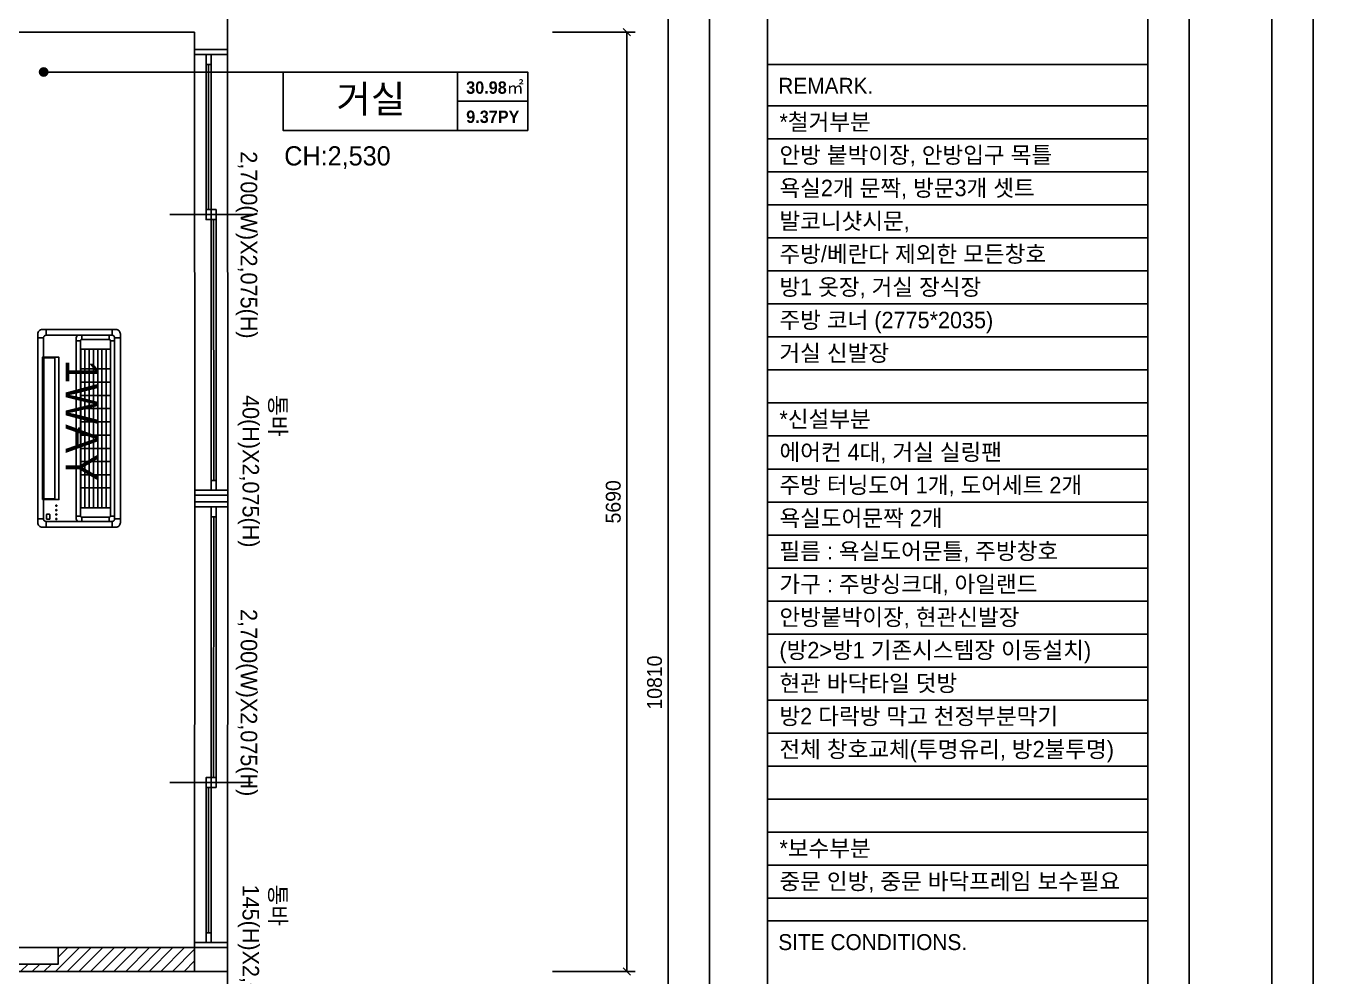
# Model space of a CAD drawing. Header units: millimetres. Extents: x 194631 to 262977, y 38570 to 93030.
# Drawn here: x 209090 to 217061, y 64491 to 70248 of the extents above; entities that cross this region are included whole.
import ezdxf
from ezdxf.enums import TextEntityAlignment as Align

# ---------------------------------------------------------------- set-up
doc = ezdxf.new("R2010")
doc.units = ezdxf.units.MM
doc.header["$LTSCALE"] = 20
doc.header["$PDMODE"] = 3
doc.layers.get('DEFPOINTS').update_dxf_attribs({"color": 248})
for name, color, linetype in [('0-ELC TEXT', 7, 'Continuous'), ('03-TEXT', 3, 'Continuous'), ('03-WAL NEW', 3, 'Continuous'), ('06-LIGHT', 4, 'Continuous'), ('C-TEXT', 3, 'Continuous'), ('C-WALL1', 2, 'Continuous'), ('FORM(YOURNAME)-1', 1, 'Continuous'), ('FORM(YOURNAME)-11', 1, 'Continuous'), ('도면층4', 4, 'Continuous'), ('도면층5', 5, 'Continuous'), ('치수', 7, 'Continuous')]:
    doc.layers.add(name, color=color, linetype=linetype)
doc.styles.add('HY견고딕', font='H2GTRE.TTF')
doc.styles.add('YOURNAME', font='HY울릉도M.TTF')
doc.styles.add('넥슨고딕', font='NEXONLv1GothicBold.ttf')
doc.styles.add('코레일둥고', font='Korail_Round_Gothic_Medium.ttf')
doc.dimstyles.new('YOURNAME-50', dxfattribs={"dimscale": 50, "dimtxt": 1.8, "dimasz": 0.9, "dimexe": 1, "dimexo": 3, "dimgap": 0.7, "dimtad": 1, "dimdec": 0, "dimzin": 0, "dimdsep": 46, "dimtxsty": 'YOURNAME', "dimblk": 'ARCHTICK', "dimcen": 0, "dimclrd": 1, "dimclre": 1, "dimclrt": 7, "dimadec": 0, "dimazin": 0, "dimtfac": 1, "dimtdec": 0, "dimtix": 1, "dimtmove": 2, "dimatfit": 3, "dimldrblk": 'ARCHTICK', "dimfxl": 0, "dimtolj": 1, "dimtzin": 0, "dimarcsym": 0})

# ---------------------------------------------------------------- blocks, each defined once
blk = doc.blocks.new('FORM-ELEVATION')
at = {"layer": 'DEFPOINTS', "color": 158}
for p, q in [((62481, 35508), (62481, -21492)), ((62481, 20686), (71691, 20686)), ((62481, 19886), (71691, 19886)), ((62481, 19086), (71691, 19086)), ((62481, 18286), (71691, 18286)), ((62481, 17486), (71691, 17486)), ((62481, 16686), (71691, 16686)), ((62481, 15886), (71691, 15886)), ((62481, 15086), (71691, 15086)), ((62481, 14286), (71691, 14286)), ((62481, 13486), (71691, 13486)), ((62481, 12686), (71691, 12686)), ((62481, 11886), (71691, 11886)), ((62481, 11086), (71691, 11086)), ((62481, 10286), (71691, 10286)), ((62481, 9486), (71691, 9486)), ((62481, 8686), (71691, 8686)), ((62481, 7886), (71691, 7886)), ((62481, 7086), (71691, 7086)), ((62481, 6286), (71691, 6286)), ((62481, 5486), (71691, 5486)), ((62481, 4686), (71691, 4686)), ((62481, 3886), (71691, 3886)), ((62481, 3086), (71691, 3086)), ((62481, 2286), (71691, 2286)), ((62481, 1486), (71691, 1486))]:
    blk.add_line(p, q, dxfattribs=at)
for points in [[(-10309, -21692), (71691, -21692), (71691, 35708), (-10309, 35708)], [(-8309, 33708), (61071, 33708), (61071, -19692), (-8309, -19692)]]:
    blk.add_lwpolyline(points, close=True, dxfattribs=at)
at = {"layer": 'FORM(YOURNAME)-11', "color": 14}
for p, q in [((62481, 21686), (71691, 21686)), ((62481, 937), (71691, 937))]:
    blk.add_line(p, q, dxfattribs=at)
at = {"layer": 'FORM(YOURNAME)-11', "color": 250}
blk.add_lwpolyline([(-11309, -22692), (72691, -22692), (72691, 36708), (-11309, 36708)], close=True, dxfattribs=at)
at = {"layer": 'FORM(YOURNAME)-11', "color": 14, "style": 'YOURNAME'}
for s, height, p in [('REMARK.', 386.1, (62739, 21172)), ('SITE CONDITIONS.', 386.14, (62739, 422))]:
    blk.add_text(s, height=height, dxfattribs=at).set_placement(p, align=Align.MIDDLE_LEFT)
at = {"layer": 'FORM(YOURNAME)-11', "color": 3, "style": 'YOURNAME'}
for tag, height, p in [('1', 450, (71041, -1219)), ('2', 450, (71041, -1863)), ('3', 450, (71041, -3150)), ('4', 450, (71041, -5081)), ('5', 515, (71041, -7398)), ('6', 515, (71041, -9650)), ('7', 515, (71041, -11903)), ('8', 515, (71041, -14155)), ('9', 515, (71041, -16408)), ('10', 515, (66791, -18596)), ('11', 515, (71041, -18660)), ('12', 515, (66791, -20848)), ('13', 515, (71041, -20848))]:
    blk.add_attdef(tag, text='', height=height, dxfattribs=at).set_placement(p, align=Align.MIDDLE_RIGHT)
blk = doc.blocks.new('*U216')
at = {"layer": 'FORM(YOURNAME)-1', "xscale": 0.2500000000000001, "yscale": 0.2500000000000001, "zscale": 0.2500000000000001}
blk.add_blockref('FORM-ELEVATION', (197958.6, 64594.8), dxfattribs=at)
blk = doc.blocks.new('_ArchTick')
at = {"color": 0, "linetype": 'ByBlock', "const_width": 0.15}
blk.add_lwpolyline([(-0.5, -0.5), (0.5, 0.5)], dxfattribs=at)
blk = doc.blocks.new('*D59')
at = {"layer": 'DEFPOINTS', "color": 0}
for p in [(212126.4, 71677.5), (212126.4, 60867.5), (212976.4, 60867.5)]:
    blk.add_point(p, dxfattribs=at)
at = {"layer": '치수', "color": 1, "lineweight": -2}
for p, q in [((212276.4, 71677.5), (213026.4, 71677.5)), ((212976.4, 71677.5), (212976.4, 60867.5)), ((212276.4, 60867.5), (213026.4, 60867.5))]:
    blk.add_line(p, q, dxfattribs=at)
at = {"layer": '치수', "color": 1, "lineweight": -2, "xscale": 45, "yscale": 45, "zscale": 45}
for p, rotation in [((212976.4, 71677.5), 90), ((212976.4, 60867.5), 270)]:
    blk.add_blockref('_ArchTick', p, dxfattribs=dict(at, rotation=rotation))
at = {"layer": '치수', "color": 7, "insert": (212894.6, 66272.5), "char_height": 90, "attachment_point": 5, "rotation": 90, "style": 'YOURNAME'}
blk.add_mtext('\\A1;10810', dxfattribs=at)
blk = doc.blocks.new('*D60')
at = {"layer": 'DEFPOINTS', "color": 0}
for p in [(212126.4, 70212.5), (212726.4, 70212.5), (212126.4, 64522.5)]:
    blk.add_point(p, dxfattribs=at)
at = {"layer": '치수', "color": 1, "lineweight": -2}
for p, q in [((212276.4, 70212.5), (212776.4, 70212.5)), ((212726.4, 64522.5), (212726.4, 70212.5)), ((212276.4, 64522.5), (212776.4, 64522.5))]:
    blk.add_line(p, q, dxfattribs=at)
at = {"layer": '치수', "color": 1, "lineweight": -2, "xscale": 45, "yscale": 45, "zscale": 45}
for p, rotation in [((212726.4, 70212.5), 90), ((212726.4, 64522.5), 270)]:
    blk.add_blockref('_ArchTick', p, dxfattribs=dict(at, rotation=rotation))
at = {"layer": '치수', "color": 7, "insert": (212644.5, 67367.5), "char_height": 90, "attachment_point": 5, "rotation": 90, "style": 'YOURNAME'}
blk.add_mtext('\\A1;5690', dxfattribs=at)
blk = doc.blocks.new('FLLLOR')
at = {"layer": 'C-WALL1'}
for p, q in [((210308.7, 88865.9), (210308.7, 90635.9)), ((206394.7, 88970.9), (210108.7, 88970.9)), ((210108.7, 88865.9), (210108.7, 88970.9)), ((210108.7, 88865.9), (210308.7, 88866))]:
    blk.add_line(p, q, dxfattribs=at)
blk.add_lwpolyline([(207456.7, 83280.9), (210308.7, 83280.9), (210308.7, 83080.9), (207456.7, 83080.9)], close=True, dxfattribs=at)
at = {"layer": '도면층4'}
for p, q in [((210109.6, 86165.9), (210108.7, 88865.9)), ((210108.7, 88865.9), (210308.7, 88865.9)), ((210108.7, 88835.9), (210308.7, 88835.9)), ((210308.7, 88865.9), (210309.6, 86165.9)), ((210193.7, 87895.9), (210193.7, 88775.9)), ((209958.7, 87865.9), (210458.7, 87865.9)), ((210224.6, 86255.9), (210223.7, 87835.9)), ((210309.6, 86195.9), (210109.6, 86195.9)), ((210109.6, 86125.9), (210108.7, 83425.9)), ((210309.6, 86165.9), (210109.6, 86165.9)), ((210309.6, 86125.9), (210109.6, 86125.9)), ((210309.6, 86095.9), (210109.6, 86095.9)), ((210308.7, 83425.9), (210309.6, 86125.9)), ((210224.6, 86035.9), (210223.7, 84455.9)), ((209958.7, 84425.9), (210458.7, 84425.9)), ((210193.7, 84395.9), (210193.7, 83515.9)), ((210108.7, 83455.9), (210308.7, 83455.9)), ((210108.7, 83425.9), (210308.7, 83425.9))]:
    blk.add_line(p, q, dxfattribs=at)
for points in [[(210208.7, 88775.9), (210178.7, 88775.9), (210178.7, 88835.9), (210208.7, 88835.9)], [(210208.7, 87835.9), (210178.7, 87835.9), (210178.7, 87895.9), (210208.7, 87895.9)], [(210238.7, 87835.9), (210208.7, 87835.9), (210208.7, 87895.9), (210238.7, 87895.9)], [(210239.6, 86195.9), (210209.6, 86195.9), (210209.6, 86255.9), (210239.6, 86255.9)], [(210109.6, 86125.9), (210309.6, 86125.9), (210309.6, 86165.9), (210109.6, 86165.9)], [(210239.6, 86095.9), (210209.6, 86095.9), (210209.6, 86035.9), (210239.6, 86035.9)], [(210208.7, 84455.9), (210178.7, 84455.9), (210178.7, 84395.9), (210208.7, 84395.9)], [(210238.7, 84455.9), (210208.7, 84455.9), (210208.7, 84395.9), (210238.7, 84395.9)], [(210208.7, 83515.9), (210178.7, 83515.9), (210178.7, 83455.9), (210208.7, 83455.9)]]:
    blk.add_lwpolyline(points, close=True, dxfattribs=at)
blk.add_lwpolyline([(210308.7, 83280.9), (210308.7, 83425.9), (210108.7, 83425.9), (210108.7, 83280.9), (210308.7, 83280.9)], dxfattribs=at)
at = {"layer": '도면층5'}
for p, q in [((210178.7, 88775.9), (210178.7, 87895.9)), ((210208.7, 88775.9), (210208.7, 87895.9)), ((210208.7, 87835.9), (210209.6, 86255.9)), ((210238.7, 87835.9), (210239.6, 86255.9)), ((210208.7, 84455.9), (210209.6, 86035.9)), ((210238.7, 84455.9), (210239.6, 86035.9)), ((210178.7, 83515.9), (210178.7, 84395.9)), ((210208.7, 83515.9), (210208.7, 84395.9))]:
    blk.add_line(p, q, dxfattribs=at)
blk = doc.blocks.new('*U218')
at = {"layer": 'FORM(YOURNAME)-1', "xscale": 0.2500000000000001, "yscale": 0.2500000000000001, "zscale": 0.2500000000000001}
blk.add_blockref('FORM-ELEVATION', (219458.6, 64594.8), dxfattribs=at)
blk = doc.blocks.new('ID_C_1_S_T_BLO')
at = {"layer": '06-LIGHT', "color": 0, "linetype": 'Continuous'}
for p, q in [((0, 500), (-548.74997, 500)), ((-548.74997, 500), (-548.74997, 465.00012)), ((548.75, 500), (0, 500)), ((548.75, 465.00012), (548.75, 500)), ((-563.74995, 450), (-598.74997, 450)), ((-598.74997, 450), (-598.74997, 50)), ((-563.74995, 254.82159), (-563.74995, 450)), ((-550.89364, 443.74976), (-550.89364, 429.74976)), ((-548.74997, 465.00012), (-431.67516, 465.00012)), ((-523.49993, 447.14347), (-547.49993, 447.14347)), ((-547.49993, 426.35605), (-523.49993, 426.35605)), ((-520.10622, 429.74976), (-520.10622, 443.74976)), ((427.4353, 463.37019), (-427.43529, 463.37019)), ((-427.43529, 463.37019), (-427.43529, 449.59936)), ((427.4353, 449.59936), (427.4353, 463.37019)), ((430.7501, 465.00012), (548.75, 465.00012)), ((563.75, 450), (598.75, 450)), ((563.75, 450), (563.75, 254.80508)), ((598.75, 450), (598.75, 50)), ((430.7501, 372.0215), (-430.75008, 372.0215)), ((-427.43734, 395.8981), (427.4374, 395.8981)), ((548.7519, 266.47412), (-548.75098, 266.47412)), ((-531.23877, 266.47412), (-531.23877, 240.5)), ((-531.23756, 264.50742), (-531.23756, 264.27603)), ((-531.23756, 240.5), (531.2376, 240.5)), ((-480.54997, 239.81793), (-480.54997, 232.18207)), ((480.55, 239.81793), (-480.54997, 239.81793)), ((-359.95137, 240.5), (-359.95137, 60.5)), ((-281.15146, 240.5), (-281.15146, 60.5)), ((-201.15146, 240.5), (-201.15146, 60.5)), ((-121.15146, 240.5), (-121.15146, 60.5)), ((-41.15146, 240.5), (-41.15146, 60.5)), ((39.9514, 240.5), (39.9514, 60.5)), ((119.9514, 240.5), (119.9514, 60.5)), ((199.9514, 240.5), (199.9514, 60.5)), ((279.9514, 240.5), (279.9514, 60.5)), ((359.9514, 240.5), (359.9514, 60.5)), ((480.55, 232.18207), (480.55, 239.81793)), ((531.2376, 264.27603), (531.2376, 264.50742)), ((531.2376, 263.50553), (531.2376, 264.27603)), ((531.2388, 240.5), (531.2388, 266.47412)), ((564.2335, 50), (564.2335, 251.00111)), ((-538.23756, 233.5), (-564.23259, 233.5)), ((-538.23756, 67.5), (-538.23756, 233.5)), ((-480.54997, 231.26793), (-480.54997, 223.63207)), ((-480.54997, 222.71793), (-480.54997, 215.08207)), ((-480.54997, 214.16793), (-480.54997, 206.53207)), ((480.55, 214.16793), (-480.54997, 214.16793)), ((-480.54997, 205.61793), (-480.54997, 197.98207)), ((-480.54997, 197.06793), (-480.54997, 189.43207)), ((-480.54997, 188.51793), (-480.54997, 180.88207)), ((480.55, 188.51793), (-480.54997, 188.51793)), ((-480.54997, 179.96793), (-480.54997, 172.33207)), ((-480.54997, 171.41793), (-480.54997, 163.78207)), ((-480.54997, 162.86793), (-480.54997, 155.23207)), ((480.55, 162.86793), (-480.54997, 162.86793)), ((480.55, 223.63207), (480.55, 231.26793)), ((480.55, 215.08207), (480.55, 222.71793)), ((480.55, 206.53207), (480.55, 214.16793)), ((480.55, 197.98207), (480.55, 205.61793)), ((480.55, 189.43207), (480.55, 197.06793)), ((480.55, 180.88207), (480.55, 188.51793)), ((480.55, 172.33207), (480.55, 179.96793)), ((480.55, 163.78207), (480.55, 171.41793)), ((480.55, 155.23207), (480.55, 162.86793)), ((538.2376, 233.5), (538.2376, 67.5)), ((-480.54997, 154.31793), (-480.54997, 146.68207)), ((-480.54997, 145.76793), (-480.54997, 138.13207)), ((-480.54997, 137.21793), (-480.54997, 129.58207)), ((480.55, 137.21793), (-480.54997, 137.21793)), ((-480.54997, 128.66793), (-480.54997, 121.03207)), ((-480.54997, 120.11793), (-480.54997, 112.48207)), ((-480.54997, 111.56793), (-480.54997, 103.93207)), ((480.55, 111.56793), (-480.54997, 111.56793)), ((-480.54997, 103.01793), (-480.54997, 95.38207)), ((-480.54997, 94.46793), (-480.54997, 86.83207)), ((-480.54997, 85.91793), (-480.54997, 78.28207)), ((480.55, 85.91793), (-480.54997, 85.91793)), ((480.55, 146.68207), (480.55, 154.31793)), ((480.55, 138.13207), (480.55, 145.76793)), ((480.55, 129.58207), (480.55, 137.21793)), ((480.55, 121.03207), (480.55, 128.66793)), ((480.55, 112.48207), (480.55, 120.11793)), ((480.55, 103.93207), (480.55, 111.56793)), ((480.55, 95.38207), (480.55, 103.01793)), ((480.55, 86.83207), (480.55, 94.46793)), ((480.55, 78.28207), (480.55, 85.91793)), ((-564.23273, 50), (-598.74997, 50)), ((-548.74997, 34.51654), (-548.74997, 0)), ((-548.74997, 0), (0, 0)), ((-531.23746, 34.51651), (-531.23877, 60.5)), ((531.2376, 60.5), (-531.23756, 60.5)), ((-480.54997, 77.36793), (-480.54997, 69.73207)), ((-480.54997, 68.81793), (-480.54997, 61.18207)), ((0, 0), (548.75, 0)), ((480.55, 69.73207), (480.55, 77.36793)), ((480.55, 61.18207), (480.55, 68.81793)), ((531.2375, 34.51651), (531.2388, 60.5)), ((548.75, -0.00009), (548.75, 34.51651)), ((564.2335, 50), (598.75, 50))]:
    blk.add_line(p, q, dxfattribs=at)
at = {"layer": '06-LIGHT'}
for p, q in [((-5, 250), (5, 250)), ((0, 255), (0, 245))]:
    blk.add_line(p, q, dxfattribs=at)
at = {"layer": '06-LIGHT', "color": 0, "linetype": 'Continuous'}
for points in [[(-431.67516, 471.85909), (430.7501, 471.85909), (430.7501, 372.02138), (-431.67516, 372.02138)], [(-427.43529, 463.37019), (427.4375, 463.37019), (427.4375, 395.89798), (-427.43529, 395.89798)]]:
    blk.add_lwpolyline(points, close=True, dxfattribs=at)
blk.add_lwpolyline([(-531.23767, 263.50555), (-531.23767, 263.54463, 0.000001034), (-531.23767, 263.58368, 0.0000010218), (-531.23766, 263.6227, 0.0000010383), (-531.23766, 263.66159, 0.0000011), (-531.23766, 263.70019, 0.0000011551), (-531.23765, 263.73839, 0.0000012103), (-531.23765, 263.77606, 0.000001273), (-531.23765, 263.81311, 0.0000013504), (-531.23765, 263.84938, 0.0000014367), (-531.23765, 263.88478, 0.0000015359), (-531.23765, 263.91916, 0.0000016507), (-531.23764, 263.95244, 0.0000017826), (-531.23764, 263.98448, 0.0000019419), (-531.23764, 264.01521, 0.0000021268), (-531.23764, 264.04448, 0.000002346), (-531.23764, 264.07226, 0.0000025898), (-531.23764, 264.09841, 0.0000029343), (-531.23764, 264.12294, 0.0000033789), (-531.23765, 264.1457, 0.000003805), (-531.23765, 264.16671, 0.0000041313), (-531.23765, 264.18585, 0.0000052916), (-531.23765, 264.20324, 0.0000075718), (-531.23765, 264.21882, 0.000007551), (-531.23765, 264.23235, 0.0000035929), (-531.23766, 264.24362, 0.0000138277), (-531.23766, 264.25404, 0.0000424811), (-531.23766, 264.26491, 0.000045147), (-531.23767, 264.27602, 0.0000398279)], format="xyb", dxfattribs=at)
for centre in [(-549.04356, 387.29339), (-522.04356, 387.29339), (-495.04356, 387.29339), (-468.04356, 387.29339)]:
    blk.add_circle(centre, 3.625, dxfattribs=at)
for centre, radius, start, end in [((-547.49993, 443.74976), 3.39371, 90, 180), ((-547.49993, 429.74976), 3.39371, 180, 270), ((-523.49993, 443.74976), 3.39371, 0, 90), ((-523.49993, 429.74976), 3.39371, 270, 0), ((-548.75107, 251.00111), 15.47777, 90, 165.70963), ((548.7519, 251.00111), 15.47301, 14.231792, 90)]:
    blk.add_arc(centre, radius, start, end, dxfattribs=at)
for points, knots in [([(-548.75004, 500.0001), (-552.60524, 500), (-560.27248, 500.02015), (-568.01257, 499.99527), (-578.86163, 500.01157), (-593.00665, 494.25369), (-598.76126, 480.11266), (-598.7446, 469.26209), (-598.76983, 461.52267), (-598.74997, 453.85529), (-598.75006, 450.00008)], [0, 0, 0, 0, 0.22815986, 0.45631973, 0.45631973, 0.85766963, 1.2590195, 1.2590195, 1.4871794, 1.7153393, 1.7153393, 1.7153393, 1.7153393]), ([(548.75, 500.0001), (552.6053, 500), (560.2725, 500.02015), (568.0126, 499.99527), (578.8617, 500.01157), (593.0067, 494.25369), (598.7613, 480.11266), (598.7446, 469.26209), (598.7699, 461.52267), (598.75, 453.85529), (598.75, 450.00008)], [0, 0, 0, 0, 0.22815986, 0.45631973, 0.45631973, 0.85766963, 1.2590195, 1.2590195, 1.4871794, 1.7153393, 1.7153393, 1.7153393, 1.7153393]), ([(-548.75004, 465), (-549.79525, 465.00009), (-551.88468, 464.77901), (-553.88379, 464.13263), (-556.51995, 462.96403), (-559.59639, 460.8448), (-561.71493, 457.76921), (-562.88342, 455.13348), (-563.52908, 453.13451), (-563.74991, 451.04429), (-563.74996, 450.00008)], [0, 0, 0, 0, 0.13301151, 0.26602302, 0.26602302, 0.5, 0.73397698, 0.73397698, 0.86698849, 1, 1, 1, 1]), ([(548.75, 465), (549.7953, 465.00009), (551.8847, 464.77901), (553.8838, 464.13263), (556.52, 462.96403), (559.5964, 460.8448), (561.715, 457.76921), (562.8835, 455.13348), (563.5291, 453.13451), (563.75, 451.04429), (563.7499, 450.00008)], [0, 0, 0, 0, 0.13301151, 0.26602302, 0.26602302, 0.5, 0.73397698, 0.73397698, 0.86698849, 1, 1, 1, 1]), ([(-538.23745, 233.50001), (-538.23756, 234.63478), (-537.958, 235.76573), (-537.10239, 237.38343), (-536.26294, 238.52645), (-535.11977, 239.36564), (-533.50261, 240.22102), (-532.37185, 240.5), (-531.23767, 240.50009)], [0, 0, 0, 0, 0.30961454, 0.30961454, 0.50006661, 0.69051868, 0.69051868, 1, 1, 1, 1]), ([(531.2376, 240.50009), (532.3719, 240.5), (533.5027, 240.22102), (535.1198, 239.36564), (536.263, 238.52645), (537.1024, 237.38343), (537.9581, 235.76573), (538.2376, 234.63478), (538.2377, 233.50001)], [0, 0, 0, 0, 0.30948132, 0.30948132, 0.49993339, 0.69038546, 0.69038546, 1, 1, 1, 1]), ([(564.2334, 251.00126), (564.2335, 251.64186), (564.1933, 252.28268), (564.0733, 253.2364), (564.0234, 253.55308), (563.9337, 254.02533), (563.9013, 254.18228), (563.8491, 254.4169), (563.831, 254.49498), (563.7938, 254.65084), (563.7699, 254.72744), (563.7499, 254.80495)], [2, 2, 2, 2, 4.5023003, 4.5023003, 5.7534369, 5.7534369, 6.3789939, 6.3789939, 6.6917768, 6.6917768, 7.0045742, 7.0045742, 7.0045742, 7.0045742]), ([(-598.75006, 49.99993), (-598.74997, 46.14471), (-598.76984, 38.47726), (-598.74462, 30.73778), (-598.76133, 19.88723), (-593.00682, 5.74648), (-578.86153, -0.0115), (-568.01244, 0.00476), (-560.27241, -0.02015), (-552.60524, 0), (-548.75004, -0.00009)], [0, 0, 0, 0, 0.22816002, 0.45632004, 0.45632004, 0.85767022, 1.2590204, 1.2590204, 1.4871804, 1.7153404, 1.7153404, 1.7153404, 1.7153404]), ([(-548.75004, 34.51651), (-550.73628, 34.51635), (-552.7231, 34.90399), (-555.58589, 36.06494), (-556.56416, 36.58941), (-558.31225, 37.78254), (-559.09301, 38.43619), (-561.20349, 40.58802), (-562.32434, 42.29156), (-563.83941, 45.99629), (-564.23296, 47.99787), (-564.23286, 49.99962)], [2, 2, 2, 2, 9.7511416, 9.7511416, 14.058025, 14.058025, 18.012457, 18.012457, 25.823127, 25.823127, 33.63537, 33.63537, 33.63537, 33.63537]), ([(-531.23767, 60.4999), (-532.37185, 60.5), (-533.50261, 60.77899), (-535.11977, 61.63436), (-536.26294, 62.47356), (-537.10239, 63.61657), (-537.958, 65.23427), (-538.23756, 66.36522), (-538.23745, 67.49998)], [0, 0, 0, 0, 0.30948132, 0.30948132, 0.49993339, 0.69038546, 0.69038546, 1, 1, 1, 1]), ([(538.2377, 67.49998), (538.2376, 66.36522), (537.9581, 65.23427), (537.1024, 63.61657), (536.263, 62.47356), (535.1198, 61.63436), (533.5027, 60.77899), (532.3719, 60.5), (531.2376, 60.4999)], [0, 0, 0, 0, 0.30961454, 0.30961454, 0.50006661, 0.69051868, 0.69051868, 1, 1, 1, 1]), ([(598.75, 49.99993), (598.75, 46.14471), (598.7699, 38.47726), (598.7447, 30.73778), (598.7614, 19.88723), (593.0069, 5.74648), (578.8616, -0.0115), (568.0125, 0.00476), (560.2725, -0.02015), (552.6053, 0), (548.75, -0.00009)], [0, 0, 0, 0, 0.22816002, 0.45632004, 0.45632004, 0.85767022, 1.2590204, 1.2590204, 1.4871804, 1.7153404, 1.7153404, 1.7153404, 1.7153404]), ([(548.7506, 34.51651), (550.7763, 34.51645), (554.8312, 35.32355), (559.9817, 38.76839), (563.4265, 43.91895), (564.2336, 47.97376), (564.2334, 49.99993)], [2, 2, 2, 2, 9.9070768, 17.816346, 25.725604, 33.632516, 33.632516, 33.632516, 33.632516])]:
    blk.add_open_spline(points, degree=3, knots=knots, dxfattribs=at)
for points in [[(-564.23286, 49.99962), (-564.2327, 116.99909), (-564.2327, 184.00001), (-564.23256, 251.00096)], [(-564.23256, 251.00096), (-564.2327, 252.28769), (-564.07013, 253.57481), (-563.74996, 254.82148)], [(-538.23745, 233.50001), (-545.97181, 233.5), (-553.70535, 233.5), (-561.2357, 233.50001)], [(538.2377, 233.50001), (545.9719, 233.5), (553.7054, 233.5), (564.56879, 233.50001)], [(-564.21849, 67.49998), (-553.70533, 67.5), (-545.9718, 67.5), (-538.23745, 67.49998)], [(0.0001, 34.51651), (-182.91676, 34.51654), (-365.83355, 34.51654), (-548.75004, 34.51651)], [(548.7506, 34.51651), (365.8336, 34.51654), (182.9168, 34.51654), (0.0001, 34.51651)], [(564.10157, 67.49998), (553.7054, 67.5), (545.9719, 67.5), (538.2377, 67.49998)]]:
    blk.add_open_spline(points, degree=3, dxfattribs=at)
at = {"layer": '06-LIGHT', "style": 'HY견고딕'}
blk.add_text('1WAY', height=200, rotation=180, dxfattribs=at).set_placement((417.33362, 131.07202), align=Align.TOP_LEFT)

msp = doc.modelspace()

# ---------------------------------------------------------------- hatches: boundary and pattern name
at = {"layer": '0-ELC TEXT'}
h = msp.add_hatch(color=256, dxfattribs=at)
h.dxf.hatch_style = 1
edge = h.paths.add_edge_path()
edge.add_arc((209195, 69971.3), 25, 270, 630, ccw=False)
h = msp.add_hatch(color=256, dxfattribs=at)
h.dxf.hatch_style = 1
edge = h.paths.add_edge_path()
edge.add_arc((209195, 69971.3), 25, 270, 630, ccw=False)
at = {"layer": '03-WAL NEW'}
h = msp.add_hatch(dxfattribs=at)
h.set_pattern_fill('_USER', color=256, scale=50, angle=45, pattern_type=0)
h.set_pattern_definition([(45, (0, 0), (-35.355339, 35.355339), [])])
h.paths.add_polyline_path([(205366.7, 64667.5), (204426.7, 64667.5), (204426.7, 64567.5), (204426.7, 64522.5), (205366.7, 64522.5)])
h.paths.add_polyline_path([(206426.7, 64667.5), (206196.7, 64667.5), (206196.7, 64522.5), (206426.7, 64522.5)])
h.paths.add_polyline_path([(208282.8, 64667.5), (207456.7, 64667.5), (207456.7, 64522.5), (210108.7, 64522.5), (210108.7, 64667.5), (209282.8, 64667.5), (209282.8, 64567.5), (208282.8, 64567.5)])

# ---------------------------------------------------------------- linework, layer by layer
at = {"layer": '0-ELC TEXT'}
for p, q in [((210644.5, 69971.3), (209195, 69971.3)), ((211701.7, 69617.5), (211701.7, 69971.3)), ((211701.7, 69794.4), (212126.4, 69794.4))]:
    msp.add_line(p, q, dxfattribs=at)
msp.add_lwpolyline([(210644.5, 69971.3), (212126.4, 69971.3), (212126.4, 69617.5), (210644.5, 69617.5)], close=True, dxfattribs=at)
msp.add_circle((209195, 69971.3), 25, dxfattribs=at)
msp.add_circle((209195, 69971.3), 25, dxfattribs=at)
at = {"layer": '03-WAL NEW'}
for points in [[(207456.7, 64522.5), (210108.8, 64522.5), (210108.8, 64667.5), (207456.7, 64667.5)], [(208282.8, 64567.5), (209282.8, 64567.5), (209282.8, 64667.5), (208282.8, 64667.5)]]:
    msp.add_lwpolyline(points, close=True, dxfattribs=at)

# ---------------------------------------------------------------- block references
for name, p in [('*U216', (0, 0)), ('*U218', (0, 0)), ('FLLLOR', (0, -18758.5))]:
    msp.add_blockref(name, p)
at = {"layer": '06-LIGHT', "rotation": 89.99999999999999}
msp.add_blockref('ID_C_1_S_T_BLO', (209659.2, 67812.5), dxfattribs=at)

# ---------------------------------------------------------------- texts
at = {"layer": '0-ELC TEXT', "style": '코레일둥고'}
for s, p in [('*철거부분', (213650.3, 69618.9)), ('안방 붙박이장, 안방입구 목틀', (213650.3, 69418.9)), ('욕실2개 문짝, 방문3개 셋트', (213650.3, 69218.9)), ('발코니샷시문,', (213650.3, 69018.9)), ('주방/베란다 제외한 모든창호', (213650.3, 68818.9)), ('방1 옷장, 거실 장식장', (213650.3, 68618.9)), ('주방 코너 (2775*2035)', (213650.3, 68418.9)), ('거실 신발장', (213650.3, 68218.9)), ('*신설부분', (213650.3, 67818.9)), ('에어컨 4대, 거실 실링팬', (213650.3, 67618.9)), ('주방 터닝도어 1개, 도어세트 2개', (213650.3, 67418.9)), ('욕실도어문짝 2개', (213650.3, 67218.9)), ('필름 : 욕실도어문틀, 주방창호', (213650.3, 67018.9)), ('가구 : 주방싱크대, 아일랜드', (213650.3, 66818.9)), ('안방붙박이장, 현관신발장', (213650.3, 66618.9)), ('(방2>방1 기존시스템장 이동설치)', (213650.3, 66418.9)), ('현관 바닥타일 덧방', (213650.3, 66218.9)), ('방2 다락방 막고 천정부분막기', (213650.3, 66018.9)), ('전체 창호교체(투명유리, 방2불투명)', (213650.3, 65818.9)), ('*보수부분', (213650.3, 65218.9)), ('중문 인방, 중문 바닥프레임 보수필요', (213650.3, 65018.9))]:
    msp.add_text(s, height=100, dxfattribs=at).set_placement(p)
for s, p in [('2,700(W)X2,075(H)', (210387.8, 69490.9)), ('40(H)X2,075(H)', (210399.2, 68014.4)), ('통바', (210563.3, 68014.4)), ('2,700(W)X2,075(H)', (210387.8, 66717.8)), ('145(H)X2,075(H)', (210399.2, 65049)), ('통바', (210563.3, 65049))]:
    msp.add_text(s, height=100, rotation=270, dxfattribs=at).set_placement(p)
at = {"layer": '03-TEXT'}
for s, height, style, p in [('거실', 166.67, '코레일둥고', (211176.4, 69725)), ('30.98㎡', 75, '넥슨고딕', (211927.4, 69839.5)), ('9.37PY', 75, '넥슨고딕', (211914.6, 69662.6))]:
    msp.add_text(s, height=height, dxfattribs=dict(at, style=style)).set_placement(p, align=Align.CENTER)
at = {"layer": 'C-TEXT', "style": '코레일둥고'}
msp.add_text('CH:2,530', height=116.67, dxfattribs=at).set_placement((210651.6, 69405))

# ---------------------------------------------------------------- dimensions: what is measured, and where the dimension line sits
at = {"layer": '치수'}
for base, p1, p2, picture, middle in [((212976.4, 60867.5), (212126.4, 71677.5), (212126.4, 60867.5), '*D59', (212894.6, 66272.5)), ((212726.4, 70212.5), (212126.4, 64522.5), (212126.4, 70212.5), '*D60', (212644.5, 67367.5))]:
    dim = msp.add_linear_dim(base=base, p1=p1, p2=p2, angle=270, dimstyle='YOURNAME-50', override={"dimfxl": 1.25, "dimarcsym": 2}, dxfattribs=at)
    dim.commit()
    dim.dimension.update_dxf_attribs({"geometry": picture, "text_midpoint": middle})

doc.saveas('drawing.dxf')
